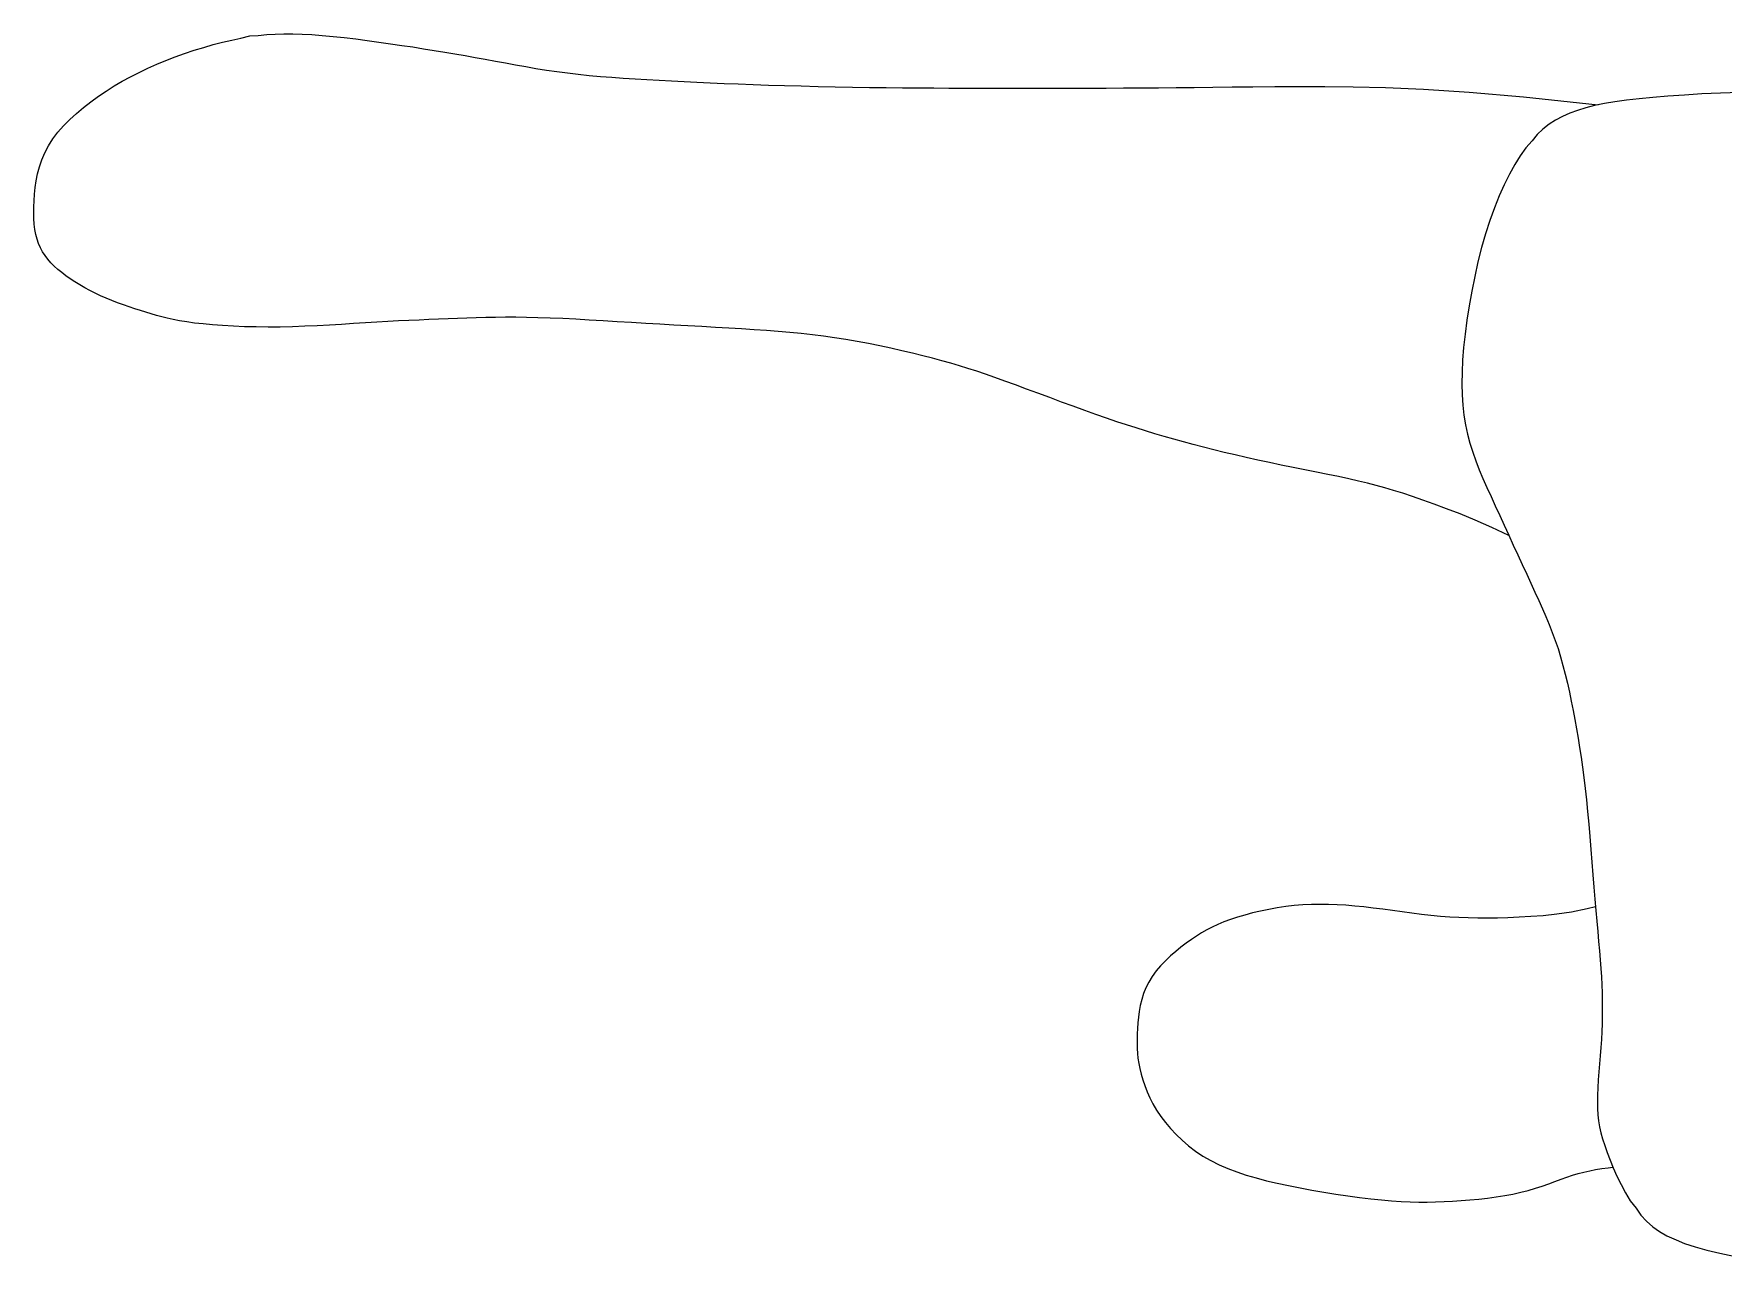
# Model space of a CAD drawing. Header units: millimetres. Extents: x 14385 to 129787, y 107826 to 186798.
# Drawn here: x 37982 to 38531, y 116466 to 116863 of the extents above; entities that cross this region are included whole.
import ezdxf

# ---------------------------------------------------------------- set-up
doc = ezdxf.new("R2010")
doc.units = ezdxf.units.MM
doc.header["$LTSCALE"] = 1000
doc.linetypes.add('HIDDEN2', pattern=[0.1875, 0.125, -0.0625])

msp = doc.modelspace()

# ---------------------------------------------------------------- linework, layer by layer
at = {"color": 59, "linetype": 'HIDDEN2'}
for p, q in [((38034.32, 116857.75), (38037.43, 116858.72)), ((38034.32, 116857.75), (38037.43, 116858.72)), ((38037.43, 116858.72), (38040.52, 116859.6)), ((38037.43, 116858.72), (38040.52, 116859.6)), ((38040.52, 116859.6), (38043.58, 116860.4)), ((38040.52, 116859.6), (38043.58, 116860.4)), ((38043.58, 116860.4), (38046.58, 116861.09)), ((38043.58, 116860.4), (38046.58, 116861.09)), ((38046.58, 116861.09), (38049.51, 116861.69)), ((38046.58, 116861.09), (38049.51, 116861.69)), ((38049.51, 116861.69), (38052.36, 116862.45)), ((38049.51, 116861.69), (38052.36, 116862.45)), ((38052.36, 116862.45), (38055.14, 116862.57)), ((38052.36, 116862.45), (38055.14, 116862.57)), ((38055.14, 116862.57), (38057.9, 116862.85)), ((38055.14, 116862.57), (38057.9, 116862.85)), ((38057.9, 116862.85), (38060.68, 116863.03)), ((38057.9, 116862.85), (38060.68, 116863.03)), ((38060.68, 116863.03), (38063.49, 116863.13)), ((38060.68, 116863.03), (38063.49, 116863.13)), ((38063.49, 116863.13), (38066.4, 116863.12)), ((38063.49, 116863.13), (38066.4, 116863.12)), ((38066.4, 116863.12), (38069.42, 116863.03)), ((38066.4, 116863.12), (38069.42, 116863.03)), ((38069.42, 116863.03), (38072.59, 116862.86)), ((38069.42, 116863.03), (38072.59, 116862.86)), ((38072.59, 116862.86), (38075.95, 116862.6)), ((38072.59, 116862.86), (38075.95, 116862.6)), ((38075.95, 116862.6), (38079.46, 116862.27)), ((38075.95, 116862.6), (38079.46, 116862.27)), ((38079.46, 116862.27), (38083.09, 116861.88)), ((38079.46, 116862.27), (38083.09, 116861.88)), ((38083.09, 116861.88), (38086.8, 116861.44)), ((38083.09, 116861.88), (38086.8, 116861.44)), ((38086.8, 116861.44), (38090.56, 116860.96)), ((38086.8, 116861.44), (38090.56, 116860.96)), ((38090.56, 116860.96), (38094.33, 116860.45)), ((38090.56, 116860.96), (38094.33, 116860.45)), ((38094.33, 116860.45), (38098.08, 116859.91)), ((38094.33, 116860.45), (38098.08, 116859.91)), ((38098.08, 116859.91), (38101.77, 116859.37)), ((38098.08, 116859.91), (38101.77, 116859.37)), ((38101.77, 116859.37), (38105.37, 116858.83)), ((38101.77, 116859.37), (38105.37, 116858.83)), ((38105.37, 116858.83), (38108.89, 116858.28)), ((38105.37, 116858.83), (38108.89, 116858.28)), ((38019.27, 116851.93), (38022.17, 116853.22)), ((38019.27, 116851.93), (38022.17, 116853.22)), ((38022.17, 116853.22), (38025.13, 116854.44)), ((38022.17, 116853.22), (38025.13, 116854.44)), ((38025.13, 116854.44), (38028.15, 116855.61)), ((38025.13, 116854.44), (38028.15, 116855.61)), ((38028.15, 116855.61), (38031.22, 116856.71)), ((38028.15, 116855.61), (38031.22, 116856.71)), ((38031.22, 116856.71), (38034.32, 116857.75)), ((38031.22, 116856.71), (38034.32, 116857.75)), ((38108.89, 116858.28), (38112.34, 116857.73)), ((38108.89, 116858.28), (38112.34, 116857.73)), ((38112.34, 116857.73), (38115.72, 116857.18)), ((38112.34, 116857.73), (38115.72, 116857.18)), ((38115.72, 116857.18), (38119.06, 116856.62)), ((38115.72, 116857.18), (38119.06, 116856.62)), ((38119.06, 116856.62), (38122.37, 116856.05)), ((38119.06, 116856.62), (38122.37, 116856.05)), ((38122.37, 116856.05), (38125.65, 116855.47)), ((38122.37, 116856.05), (38125.65, 116855.47)), ((38125.65, 116855.47), (38128.91, 116854.87)), ((38125.65, 116855.47), (38128.91, 116854.87)), ((38128.91, 116854.87), (38132.18, 116854.27)), ((38128.91, 116854.87), (38132.18, 116854.27)), ((38132.18, 116854.27), (38135.45, 116853.66)), ((38132.18, 116854.27), (38135.45, 116853.66)), ((38135.45, 116853.66), (38138.74, 116853.06)), ((38135.45, 116853.66), (38138.74, 116853.06)), ((38138.74, 116853.06), (38142.05, 116852.46)), ((38138.74, 116853.06), (38142.05, 116852.46)), ((38008.33, 116846.16), (38010.97, 116847.7)), ((38008.33, 116846.16), (38010.97, 116847.7)), ((38010.97, 116847.7), (38013.68, 116849.18)), ((38010.97, 116847.7), (38013.68, 116849.18)), ((38013.68, 116849.18), (38016.45, 116850.59)), ((38013.68, 116849.18), (38016.45, 116850.59)), ((38016.45, 116850.59), (38019.27, 116851.93)), ((38016.45, 116850.59), (38019.27, 116851.93)), ((38142.05, 116852.46), (38145.38, 116851.89)), ((38142.05, 116852.46), (38145.38, 116851.89)), ((38145.38, 116851.89), (38148.75, 116851.34)), ((38145.38, 116851.89), (38148.75, 116851.34)), ((38148.75, 116851.34), (38152.17, 116850.84)), ((38148.75, 116851.34), (38152.17, 116850.84)), ((38152.17, 116850.84), (38155.62, 116850.38)), ((38152.17, 116850.84), (38155.62, 116850.38)), ((38155.62, 116850.38), (38159.13, 116849.97)), ((38155.62, 116850.38), (38159.13, 116849.97)), ((38159.13, 116849.97), (38162.7, 116849.61)), ((38159.13, 116849.97), (38162.7, 116849.61)), ((38162.7, 116849.61), (38166.33, 116849.29)), ((38162.7, 116849.61), (38166.33, 116849.29)), ((38166.33, 116849.29), (38170.01, 116849)), ((38166.33, 116849.29), (38170.01, 116849)), ((38170.01, 116849), (38173.76, 116848.74)), ((38170.01, 116849), (38173.76, 116848.74)), ((38173.76, 116848.74), (38177.57, 116848.5)), ((38173.76, 116848.74), (38177.57, 116848.5)), ((38177.57, 116848.5), (38181.44, 116848.28)), ((38177.57, 116848.5), (38181.44, 116848.28)), ((38181.44, 116848.28), (38185.38, 116848.06)), ((38181.44, 116848.28), (38185.38, 116848.06)), ((38185.38, 116848.06), (38189.39, 116847.84)), ((38185.38, 116848.06), (38189.39, 116847.84)), ((38189.39, 116847.84), (38193.49, 116847.62)), ((38189.39, 116847.84), (38193.49, 116847.62)), ((38193.49, 116847.62), (38197.69, 116847.41)), ((38193.49, 116847.62), (38197.69, 116847.41)), ((38000.74, 116841.05), (38003.21, 116842.83)), ((38000.74, 116841.05), (38003.21, 116842.83)), ((38003.21, 116842.83), (38005.74, 116844.53)), ((38003.21, 116842.83), (38005.74, 116844.53)), ((38005.74, 116844.53), (38008.33, 116846.16)), ((38005.74, 116844.53), (38008.33, 116846.16)), ((38197.69, 116847.41), (38202.02, 116847.2)), ((38197.69, 116847.41), (38202.02, 116847.2)), ((38202.02, 116847.2), (38206.49, 116847)), ((38202.02, 116847.2), (38206.49, 116847)), ((38206.49, 116847), (38211.12, 116846.81)), ((38206.49, 116847), (38211.12, 116846.81)), ((38211.12, 116846.81), (38215.93, 116846.63)), ((38211.12, 116846.81), (38215.93, 116846.63)), ((38215.93, 116846.63), (38220.94, 116846.46)), ((38215.93, 116846.63), (38220.94, 116846.46)), ((38220.94, 116846.46), (38226.16, 116846.3)), ((38220.94, 116846.46), (38226.16, 116846.3)), ((38226.16, 116846.3), (38231.54, 116846.16)), ((38226.16, 116846.3), (38231.54, 116846.16)), ((38231.54, 116846.16), (38237.04, 116846.03)), ((38231.54, 116846.16), (38237.04, 116846.03)), ((38237.04, 116846.03), (38242.61, 116845.91)), ((38237.04, 116846.03), (38242.61, 116845.91)), ((38242.61, 116845.91), (38248.18, 116845.81)), ((38242.61, 116845.91), (38248.18, 116845.81)), ((38248.18, 116845.81), (38253.73, 116845.72)), ((38248.18, 116845.81), (38253.73, 116845.72)), ((38253.73, 116845.72), (38259.18, 116845.65)), ((38253.73, 116845.72), (38259.18, 116845.65)), ((38259.18, 116845.65), (38264.49, 116845.59)), ((38259.18, 116845.65), (38264.49, 116845.59)), ((38264.49, 116845.59), (38269.63, 116845.54)), ((38264.49, 116845.59), (38269.63, 116845.54)), ((38269.63, 116845.54), (38274.61, 116845.51)), ((38269.63, 116845.54), (38274.61, 116845.51)), ((38274.61, 116845.51), (38279.5, 116845.48)), ((38274.61, 116845.51), (38279.5, 116845.48)), ((38279.5, 116845.48), (38284.32, 116845.46)), ((38279.5, 116845.48), (38284.32, 116845.46)), ((38284.32, 116845.46), (38289.12, 116845.45)), ((38284.32, 116845.46), (38289.12, 116845.45)), ((38289.12, 116845.45), (38293.95, 116845.45)), ((38289.12, 116845.45), (38293.95, 116845.45)), ((38293.95, 116845.45), (38298.83, 116845.44)), ((38293.95, 116845.45), (38298.83, 116845.44)), ((38298.83, 116845.44), (38303.83, 116845.44)), ((38298.83, 116845.44), (38303.83, 116845.44)), ((38303.83, 116845.44), (38308.96, 116845.44)), ((38303.83, 116845.44), (38308.96, 116845.44)), ((38308.96, 116845.44), (38314.23, 116845.45)), ((38308.96, 116845.44), (38314.23, 116845.45)), ((38314.23, 116845.45), (38319.61, 116845.45)), ((38314.23, 116845.45), (38319.61, 116845.45)), ((38319.61, 116845.45), (38325.09, 116845.46)), ((38319.61, 116845.45), (38325.09, 116845.46)), ((38325.09, 116845.46), (38330.66, 116845.48)), ((38325.09, 116845.46), (38330.66, 116845.48)), ((38330.66, 116845.48), (38336.28, 116845.51)), ((38330.66, 116845.48), (38336.28, 116845.51)), ((38336.28, 116845.51), (38341.96, 116845.54)), ((38336.28, 116845.51), (38341.96, 116845.54)), ((38341.96, 116845.54), (38347.66, 116845.59)), ((38341.96, 116845.54), (38347.66, 116845.59)), ((38347.66, 116845.59), (38353.4, 116845.65)), ((38347.66, 116845.59), (38353.4, 116845.65)), ((38353.4, 116845.65), (38359.24, 116845.72)), ((38353.4, 116845.65), (38359.24, 116845.72)), ((38359.24, 116845.72), (38365.28, 116845.79)), ((38359.24, 116845.72), (38365.28, 116845.79)), ((38365.28, 116845.79), (38371.61, 116845.85)), ((38365.28, 116845.79), (38371.61, 116845.85)), ((38371.61, 116845.85), (38378.32, 116845.91)), ((38371.61, 116845.85), (38378.32, 116845.91)), ((38378.32, 116845.91), (38385.51, 116845.94)), ((38378.32, 116845.91), (38385.51, 116845.94)), ((38385.51, 116845.94), (38393.26, 116845.96)), ((38385.51, 116845.94), (38393.26, 116845.96)), ((38393.26, 116845.96), (38401.66, 116845.95)), ((38393.26, 116845.96), (38401.66, 116845.95)), ((38401.66, 116845.95), (38410.89, 116845.88)), ((38401.66, 116845.95), (38410.89, 116845.88)), ((38410.89, 116845.88), (38421.42, 116845.65)), ((38410.89, 116845.88), (38421.42, 116845.65)), ((38421.42, 116845.65), (38433.79, 116845.12)), ((38421.42, 116845.65), (38433.79, 116845.12)), ((38433.79, 116845.12), (38448.57, 116844.15)), ((38433.79, 116845.12), (38448.57, 116844.15)), ((38448.57, 116844.15), (38466.28, 116842.61)), ((38448.57, 116844.15), (38466.28, 116842.61)), ((38466.28, 116842.61), (38487.49, 116840.37)), ((38466.28, 116842.61), (38487.49, 116840.37)), ((38503.8, 116842.01), (38499.7, 116841.54)), ((38503.8, 116842.01), (38499.7, 116841.54)), ((38508.28, 116842.44), (38503.8, 116842.01)), ((38508.28, 116842.44), (38503.8, 116842.01)), ((38513.18, 116842.85), (38508.28, 116842.44)), ((38513.18, 116842.85), (38508.28, 116842.44)), ((38518.52, 116843.23), (38513.18, 116842.85)), ((38518.52, 116843.23), (38513.18, 116842.85)), ((38524.24, 116843.57), (38518.52, 116843.23)), ((38524.24, 116843.57), (38518.52, 116843.23)), ((38530.29, 116843.85), (38524.24, 116843.57)), ((38530.29, 116843.85), (38524.24, 116843.57)), ((38536.6, 116844.05), (38530.29, 116843.85)), ((38536.6, 116844.05), (38530.29, 116843.85)), ((37993.88, 116835.27), (37996.05, 116837.26)), ((37993.88, 116835.27), (37996.05, 116837.26)), ((37996.05, 116837.26), (37998.34, 116839.19)), ((37996.05, 116837.26), (37998.34, 116839.19)), ((37998.34, 116839.19), (38000.74, 116841.05)), ((37998.34, 116839.19), (38000.74, 116841.05)), ((38481.26, 116837.31), (38478.9, 116836.26)), ((38481.26, 116837.31), (38478.9, 116836.26)), ((38483.77, 116838.23), (38481.26, 116837.31)), ((38483.77, 116838.23), (38481.26, 116837.31)), ((38486.47, 116839.05), (38483.77, 116838.23)), ((38486.47, 116839.05), (38483.77, 116838.23)), ((38489.37, 116839.78), (38486.47, 116839.05)), ((38489.37, 116839.78), (38486.47, 116839.05)), ((38487.49, 116840.37), (38490.48, 116840.01)), ((38487.49, 116840.37), (38490.48, 116840.01)), ((38492.53, 116840.43), (38489.37, 116839.78)), ((38492.53, 116840.43), (38489.37, 116839.78)), ((38495.96, 116841.01), (38492.53, 116840.43)), ((38495.96, 116841.01), (38492.53, 116840.43)), ((38499.7, 116841.54), (38495.96, 116841.01)), ((38499.7, 116841.54), (38495.96, 116841.01)), ((37988.38, 116828.94), (37990.02, 116831.1)), ((37988.38, 116828.94), (37990.02, 116831.1)), ((37990.02, 116831.1), (37991.87, 116833.21)), ((37990.02, 116831.1), (37991.87, 116833.21)), ((37991.87, 116833.21), (37993.88, 116835.27)), ((37991.87, 116833.21), (37993.88, 116835.27)), ((38472.58, 116832.16), (38470.66, 116830.38)), ((38472.58, 116832.16), (38470.66, 116830.38)), ((38474.59, 116833.72), (38472.58, 116832.16)), ((38474.59, 116833.72), (38472.58, 116832.16)), ((38476.69, 116835.08), (38474.59, 116833.72)), ((38476.69, 116835.08), (38474.59, 116833.72)), ((38478.9, 116836.26), (38476.69, 116835.08)), ((38478.9, 116836.26), (38476.69, 116835.08)), ((37985.77, 116824.48), (37986.95, 116826.73)), ((37985.77, 116824.48), (37986.95, 116826.73)), ((37986.95, 116826.73), (37988.38, 116828.94)), ((37986.95, 116826.73), (37988.38, 116828.94)), ((38466.97, 116826.05), (38465.17, 116823.47)), ((38466.97, 116826.05), (38465.17, 116823.47)), ((38469.06, 116828.35), (38466.97, 116826.05)), ((38469.06, 116828.35), (38466.97, 116826.05)), ((38470.66, 116830.38), (38469.06, 116828.35)), ((38470.66, 116830.38), (38469.06, 116828.35)), ((37984.03, 116819.92), (37984.8, 116822.2)), ((37984.03, 116819.92), (37984.8, 116822.2)), ((37984.8, 116822.2), (37985.77, 116824.48)), ((37984.8, 116822.2), (37985.77, 116824.48)), ((38463.4, 116820.59), (38461.67, 116817.45)), ((38463.4, 116820.59), (38461.67, 116817.45)), ((38465.17, 116823.47), (38463.4, 116820.59)), ((38465.17, 116823.47), (38463.4, 116820.59)), ((37982.67, 116813.16), (37982.99, 116815.38)), ((37982.67, 116813.16), (37982.99, 116815.38)), ((37982.99, 116815.38), (37983.43, 116817.64)), ((37982.99, 116815.38), (37983.43, 116817.64)), ((37983.43, 116817.64), (37984.03, 116819.92)), ((37983.43, 116817.64), (37984.03, 116819.92)), ((38461.67, 116817.45), (38459.99, 116814.06)), ((38461.67, 116817.45), (38459.99, 116814.06)), ((37982.31, 116808.88), (37982.45, 116810.99)), ((37982.31, 116808.88), (37982.45, 116810.99)), ((37982.45, 116810.99), (37982.67, 116813.16)), ((37982.45, 116810.99), (37982.67, 116813.16)), ((38458.36, 116810.41), (38456.81, 116806.53)), ((38458.36, 116810.41), (38456.81, 116806.53)), ((38459.99, 116814.06), (38458.36, 116810.41)), ((38459.99, 116814.06), (38458.36, 116810.41)), ((37982.21, 116804.91), (37982.23, 116806.85)), ((37982.21, 116804.91), (37982.23, 116806.85)), ((37982.26, 116803.04), (37982.21, 116804.91)), ((37982.26, 116803.04), (37982.21, 116804.91)), ((37982.23, 116806.85), (37982.31, 116808.88)), ((37982.23, 116806.85), (37982.31, 116808.88)), ((38456.81, 116806.53), (38455.34, 116802.43)), ((38456.81, 116806.53), (38455.34, 116802.43)), ((37982.38, 116801.26), (37982.26, 116803.04)), ((37982.38, 116801.26), (37982.26, 116803.04)), ((37982.59, 116799.56), (37982.38, 116801.26)), ((37982.59, 116799.56), (37982.38, 116801.26)), ((37982.88, 116797.94), (37982.59, 116799.56)), ((37982.88, 116797.94), (37982.59, 116799.56)), ((38453.95, 116798.13), (38452.66, 116793.63)), ((38453.95, 116798.13), (38452.66, 116793.63)), ((38455.34, 116802.43), (38453.95, 116798.13)), ((38455.34, 116802.43), (38453.95, 116798.13)), ((37983.27, 116796.41), (37982.88, 116797.94)), ((37983.27, 116796.41), (37982.88, 116797.94)), ((37983.76, 116794.95), (37983.27, 116796.41)), ((37983.76, 116794.95), (37983.27, 116796.41)), ((37984.36, 116793.58), (37983.76, 116794.95)), ((37984.36, 116793.58), (37983.76, 116794.95)), ((37985.06, 116792.27), (37984.36, 116793.58)), ((37985.06, 116792.27), (37984.36, 116793.58)), ((38452.66, 116793.63), (38451.47, 116788.99)), ((38452.66, 116793.63), (38451.47, 116788.99)), ((37985.87, 116791.04), (37985.06, 116792.27)), ((37985.87, 116791.04), (37985.06, 116792.27)), ((37986.77, 116789.85), (37985.87, 116791.04)), ((37986.77, 116789.85), (37985.87, 116791.04)), ((37987.77, 116788.72), (37986.77, 116789.85)), ((37987.77, 116788.72), (37986.77, 116789.85)), ((37988.86, 116787.62), (37987.77, 116788.72)), ((37988.86, 116787.62), (37987.77, 116788.72)), ((37990.04, 116786.56), (37988.86, 116787.62)), ((37990.04, 116786.56), (37988.86, 116787.62)), ((38451.47, 116788.99), (38450.4, 116784.26)), ((38451.47, 116788.99), (38450.4, 116784.26)), ((37991.31, 116785.52), (37990.04, 116786.56)), ((37991.31, 116785.52), (37990.04, 116786.56)), ((37992.65, 116784.49), (37991.31, 116785.52)), ((37992.65, 116784.49), (37991.31, 116785.52)), ((37994.08, 116783.48), (37992.65, 116784.49)), ((37994.08, 116783.48), (37992.65, 116784.49)), ((37995.57, 116782.5), (37994.08, 116783.48)), ((37995.57, 116782.5), (37994.08, 116783.48)), ((37997.16, 116781.53), (37995.57, 116782.5)), ((37997.16, 116781.53), (37995.57, 116782.5)), ((38450.4, 116784.26), (38449.43, 116779.49)), ((38450.4, 116784.26), (38449.43, 116779.49)), ((37998.75, 116780.59), (37997.16, 116781.53)), ((37998.75, 116780.59), (37997.16, 116781.53)), ((38000.43, 116779.68), (37998.75, 116780.59)), ((38000.43, 116779.68), (37998.75, 116780.59)), ((38002.16, 116778.81), (38000.43, 116779.68)), ((38002.16, 116778.81), (38000.43, 116779.68)), ((38003.93, 116777.97), (38002.16, 116778.81)), ((38003.93, 116777.97), (38002.16, 116778.81)), ((38005.75, 116777.18), (38003.93, 116777.97)), ((38005.75, 116777.18), (38003.93, 116777.97)), ((38007.59, 116776.42), (38005.75, 116777.18)), ((38007.59, 116776.42), (38005.75, 116777.18)), ((38009.45, 116775.7), (38007.59, 116776.42)), ((38009.45, 116775.7), (38007.59, 116776.42)), ((38449.43, 116779.49), (38448.59, 116774.75)), ((38449.43, 116779.49), (38448.59, 116774.75)), ((38011.32, 116775.02), (38009.45, 116775.7)), ((38011.32, 116775.02), (38009.45, 116775.7)), ((38013.18, 116774.37), (38011.32, 116775.02)), ((38013.18, 116774.37), (38011.32, 116775.02)), ((38015.02, 116773.75), (38013.18, 116774.37)), ((38015.02, 116773.75), (38013.18, 116774.37)), ((38016.83, 116773.16), (38015.02, 116773.75)), ((38016.83, 116773.16), (38015.02, 116773.75)), ((38018.6, 116772.61), (38016.83, 116773.16)), ((38018.6, 116772.61), (38016.83, 116773.16)), ((38020.32, 116772.08), (38018.6, 116772.61)), ((38020.32, 116772.08), (38018.6, 116772.61)), ((38022.03, 116771.57), (38020.32, 116772.08)), ((38022.03, 116771.57), (38020.32, 116772.08)), ((38023.77, 116771.1), (38022.03, 116771.57)), ((38023.77, 116771.1), (38022.03, 116771.57)), ((38025.58, 116770.65), (38023.77, 116771.1)), ((38025.58, 116770.65), (38023.77, 116771.1)), ((38027.51, 116770.22), (38025.58, 116770.65)), ((38027.51, 116770.22), (38025.58, 116770.65)), ((38122.95, 116770.68), (38119.91, 116770.57)), ((38122.95, 116770.68), (38119.91, 116770.57)), ((38126, 116770.78), (38122.95, 116770.68)), ((38126, 116770.78), (38122.95, 116770.68)), ((38129.07, 116770.87), (38126, 116770.78)), ((38129.07, 116770.87), (38126, 116770.78)), ((38132.22, 116770.94), (38129.07, 116770.87)), ((38132.22, 116770.94), (38129.07, 116770.87)), ((38135.45, 116770.98), (38132.22, 116770.94)), ((38135.45, 116770.98), (38132.22, 116770.94)), ((38138.82, 116770.98), (38135.45, 116770.98)), ((38138.82, 116770.98), (38135.45, 116770.98)), ((38142.33, 116770.95), (38138.82, 116770.98)), ((38142.33, 116770.95), (38138.82, 116770.98)), ((38146.04, 116770.86), (38142.33, 116770.95)), ((38146.04, 116770.86), (38142.33, 116770.95)), ((38149.96, 116770.73), (38146.04, 116770.86)), ((38149.96, 116770.73), (38146.04, 116770.86)), ((38154.06, 116770.55), (38149.96, 116770.73)), ((38154.06, 116770.55), (38149.96, 116770.73)), ((38448.59, 116774.75), (38447.86, 116770.08)), ((38448.59, 116774.75), (38447.86, 116770.08)), ((38029.6, 116769.83), (38027.51, 116770.22)), ((38029.6, 116769.83), (38027.51, 116770.22)), ((38031.89, 116769.46), (38029.6, 116769.83)), ((38031.89, 116769.46), (38029.6, 116769.83)), ((38034.42, 116769.12), (38031.89, 116769.46)), ((38034.42, 116769.12), (38031.89, 116769.46)), ((38037.22, 116768.81), (38034.42, 116769.12)), ((38037.22, 116768.81), (38034.42, 116769.12)), ((38040.28, 116768.53), (38037.22, 116768.81)), ((38040.28, 116768.53), (38037.22, 116768.81)), ((38043.57, 116768.29), (38040.28, 116768.53)), ((38043.57, 116768.29), (38040.28, 116768.53)), ((38047.05, 116768.09), (38043.57, 116768.29)), ((38047.05, 116768.09), (38043.57, 116768.29)), ((38050.69, 116767.94), (38047.05, 116768.09)), ((38050.69, 116767.94), (38047.05, 116768.09)), ((38054.46, 116767.84), (38050.69, 116767.94)), ((38054.46, 116767.84), (38050.69, 116767.94)), ((38058.34, 116767.8), (38054.46, 116767.84)), ((38058.34, 116767.8), (38054.46, 116767.84)), ((38062.29, 116767.82), (38058.34, 116767.8)), ((38062.29, 116767.82), (38058.34, 116767.8)), ((38066.28, 116767.9), (38062.29, 116767.82)), ((38066.28, 116767.9), (38062.29, 116767.82)), ((38070.29, 116768.05), (38066.28, 116767.9)), ((38070.29, 116768.05), (38066.28, 116767.9)), ((38074.3, 116768.23), (38070.29, 116768.05)), ((38074.3, 116768.23), (38070.29, 116768.05)), ((38078.29, 116768.45), (38074.3, 116768.23)), ((38078.29, 116768.45), (38074.3, 116768.23)), ((38082.24, 116768.69), (38078.29, 116768.45)), ((38082.24, 116768.69), (38078.29, 116768.45)), ((38086.13, 116768.94), (38082.24, 116768.69)), ((38086.13, 116768.94), (38082.24, 116768.69)), ((38089.94, 116769.18), (38086.13, 116768.94)), ((38089.94, 116769.18), (38086.13, 116768.94)), ((38093.64, 116769.41), (38089.94, 116769.18)), ((38093.64, 116769.41), (38089.94, 116769.18)), ((38097.26, 116769.62), (38093.64, 116769.41)), ((38097.26, 116769.62), (38093.64, 116769.41)), ((38100.71, 116769.8), (38097.26, 116769.62)), ((38100.71, 116769.8), (38097.26, 116769.62)), ((38104.09, 116769.96), (38100.71, 116769.8)), ((38104.09, 116769.96), (38100.71, 116769.8)), ((38107.38, 116770.1), (38104.09, 116769.96)), ((38107.38, 116770.1), (38104.09, 116769.96)), ((38110.6, 116770.23), (38107.38, 116770.1)), ((38110.6, 116770.23), (38107.38, 116770.1)), ((38113.75, 116770.35), (38110.6, 116770.23)), ((38113.75, 116770.35), (38110.6, 116770.23)), ((38116.85, 116770.46), (38113.75, 116770.35)), ((38116.85, 116770.46), (38113.75, 116770.35)), ((38119.91, 116770.57), (38116.85, 116770.46)), ((38119.91, 116770.57), (38116.85, 116770.46)), ((38158.32, 116770.33), (38154.06, 116770.55)), ((38158.32, 116770.33), (38154.06, 116770.55)), ((38162.72, 116770.08), (38158.32, 116770.33)), ((38162.72, 116770.08), (38158.32, 116770.33)), ((38167.21, 116769.82), (38162.72, 116770.08)), ((38167.21, 116769.82), (38162.72, 116770.08)), ((38171.78, 116769.54), (38167.21, 116769.82)), ((38171.78, 116769.54), (38167.21, 116769.82)), ((38176.4, 116769.26), (38171.78, 116769.54)), ((38176.4, 116769.26), (38171.78, 116769.54)), ((38181.03, 116768.98), (38176.4, 116769.26)), ((38181.03, 116768.98), (38176.4, 116769.26)), ((38185.64, 116768.71), (38181.03, 116768.98)), ((38185.64, 116768.71), (38181.03, 116768.98)), ((38190.23, 116768.46), (38185.64, 116768.71)), ((38190.23, 116768.46), (38185.64, 116768.71)), ((38194.77, 116768.21), (38190.23, 116768.46)), ((38194.77, 116768.21), (38190.23, 116768.46)), ((38199.26, 116767.96), (38194.77, 116768.21)), ((38199.26, 116767.96), (38194.77, 116768.21)), ((38203.67, 116767.72), (38199.26, 116767.96)), ((38203.67, 116767.72), (38199.26, 116767.96)), ((38208.02, 116767.47), (38203.67, 116767.72)), ((38208.02, 116767.47), (38203.67, 116767.72)), ((38212.2, 116767.21), (38208.02, 116767.47)), ((38212.2, 116767.21), (38208.02, 116767.47)), ((38216.3, 116766.95), (38212.2, 116767.21)), ((38216.3, 116766.95), (38212.2, 116767.21)), ((38220.26, 116766.67), (38216.3, 116766.95)), ((38220.26, 116766.67), (38216.3, 116766.95)), ((38224.11, 116766.37), (38220.26, 116766.67)), ((38224.11, 116766.37), (38220.26, 116766.67)), ((38227.87, 116766.04), (38224.11, 116766.37)), ((38227.87, 116766.04), (38224.11, 116766.37)), ((38231.56, 116765.68), (38227.87, 116766.04)), ((38231.56, 116765.68), (38227.87, 116766.04)), ((38235.2, 116765.27), (38231.56, 116765.68)), ((38235.2, 116765.27), (38231.56, 116765.68)), ((38238.81, 116764.82), (38235.2, 116765.27)), ((38238.81, 116764.82), (38235.2, 116765.27)), ((38447.27, 116765.53), (38446.8, 116761.17)), ((38447.27, 116765.53), (38446.8, 116761.17)), ((38447.86, 116770.08), (38447.27, 116765.53)), ((38447.86, 116770.08), (38447.27, 116765.53)), ((38242.42, 116764.32), (38238.81, 116764.82)), ((38242.42, 116764.32), (38238.81, 116764.82)), ((38246.05, 116763.76), (38242.42, 116764.32)), ((38246.05, 116763.76), (38242.42, 116764.32)), ((38249.72, 116763.13), (38246.05, 116763.76)), ((38249.72, 116763.13), (38246.05, 116763.76)), ((38253.39, 116762.44), (38249.72, 116763.13)), ((38253.39, 116762.44), (38249.72, 116763.13)), ((38257.06, 116761.7), (38253.39, 116762.44)), ((38257.06, 116761.7), (38253.39, 116762.44)), ((38260.68, 116760.92), (38257.06, 116761.7)), ((38260.68, 116760.92), (38257.06, 116761.7)), ((38264.23, 116760.12), (38260.68, 116760.92)), ((38264.23, 116760.12), (38260.68, 116760.92)), ((38267.69, 116759.31), (38264.23, 116760.12)), ((38267.69, 116759.31), (38264.23, 116760.12)), ((38446.8, 116761.17), (38446.48, 116757.04)), ((38446.8, 116761.17), (38446.48, 116757.04)), ((38271.03, 116758.48), (38267.69, 116759.31)), ((38271.03, 116758.48), (38267.69, 116759.31)), ((38274.21, 116757.66), (38271.03, 116758.48)), ((38274.21, 116757.66), (38271.03, 116758.48)), ((38277.24, 116756.85), (38274.21, 116757.66)), ((38277.24, 116756.85), (38274.21, 116757.66)), ((38280.13, 116756.03), (38277.24, 116756.85)), ((38280.13, 116756.03), (38277.24, 116756.85)), ((38282.96, 116755.2), (38280.13, 116756.03)), ((38282.96, 116755.2), (38280.13, 116756.03)), ((38285.75, 116754.34), (38282.96, 116755.2)), ((38285.75, 116754.34), (38282.96, 116755.2)), ((38288.58, 116753.43), (38285.75, 116754.34)), ((38288.58, 116753.43), (38285.75, 116754.34)), ((38446.48, 116757.04), (38446.29, 116753.11)), ((38446.48, 116757.04), (38446.29, 116753.11)), ((38291.48, 116752.46), (38288.58, 116753.43)), ((38291.48, 116752.46), (38288.58, 116753.43)), ((38294.52, 116751.41), (38291.48, 116752.46)), ((38294.52, 116751.41), (38291.48, 116752.46)), ((38297.73, 116750.26), (38294.52, 116751.41)), ((38297.73, 116750.26), (38294.52, 116751.41)), ((38301.16, 116749.01), (38297.73, 116750.26)), ((38301.16, 116749.01), (38297.73, 116750.26)), ((38304.76, 116747.68), (38301.16, 116749.01)), ((38304.76, 116747.68), (38301.16, 116749.01)), ((38446.29, 116753.11), (38446.25, 116749.39)), ((38446.29, 116753.11), (38446.25, 116749.39)), ((38446.25, 116749.39), (38446.33, 116745.84)), ((38446.25, 116749.39), (38446.33, 116745.84)), ((38308.5, 116746.29), (38304.76, 116747.68)), ((38308.5, 116746.29), (38304.76, 116747.68)), ((38312.32, 116744.87), (38308.5, 116746.29)), ((38312.32, 116744.87), (38308.5, 116746.29)), ((38316.16, 116743.45), (38312.32, 116744.87)), ((38316.16, 116743.45), (38312.32, 116744.87)), ((38319.98, 116742.07), (38316.16, 116743.45)), ((38319.98, 116742.07), (38316.16, 116743.45)), ((38446.33, 116745.84), (38446.56, 116742.45)), ((38446.33, 116745.84), (38446.56, 116742.45)), ((38323.72, 116740.67), (38319.98, 116742.07)), ((38323.72, 116740.67), (38319.98, 116742.07)), ((38327.34, 116739.38), (38323.72, 116740.67)), ((38327.34, 116739.38), (38323.72, 116740.67)), ((38330.8, 116738.17), (38327.34, 116739.38)), ((38330.8, 116738.17), (38327.34, 116739.38)), ((38334.11, 116737.05), (38330.8, 116738.17)), ((38334.11, 116737.05), (38330.8, 116738.17)), ((38446.56, 116742.45), (38446.92, 116739.2)), ((38446.56, 116742.45), (38446.92, 116739.2)), ((38446.92, 116739.2), (38447.43, 116736.07)), ((38446.92, 116739.2), (38447.43, 116736.07)), ((38337.3, 116736), (38334.11, 116737.05)), ((38337.3, 116736), (38334.11, 116737.05)), ((38340.41, 116735.01), (38337.3, 116736)), ((38340.41, 116735.01), (38337.3, 116736)), ((38343.46, 116734.06), (38340.41, 116735.01)), ((38343.46, 116734.06), (38340.41, 116735.01)), ((38346.49, 116733.15), (38343.46, 116734.06)), ((38346.49, 116733.15), (38343.46, 116734.06)), ((38349.53, 116732.27), (38346.49, 116733.15)), ((38349.53, 116732.27), (38346.49, 116733.15)), ((38352.6, 116731.4), (38349.53, 116732.27)), ((38352.6, 116731.4), (38349.53, 116732.27)), ((38447.43, 116736.07), (38448.07, 116733.04)), ((38447.43, 116736.07), (38448.07, 116733.04)), ((38448.07, 116733.04), (38448.84, 116730.11)), ((38448.07, 116733.04), (38448.84, 116730.11)), ((38355.73, 116730.53), (38352.6, 116731.4)), ((38355.73, 116730.53), (38352.6, 116731.4)), ((38358.95, 116729.66), (38355.73, 116730.53)), ((38358.95, 116729.66), (38355.73, 116730.53)), ((38362.23, 116728.79), (38358.95, 116729.66)), ((38362.23, 116728.79), (38358.95, 116729.66)), ((38365.59, 116727.93), (38362.23, 116728.79)), ((38365.59, 116727.93), (38362.23, 116728.79)), ((38369.04, 116727.08), (38365.59, 116727.93)), ((38369.04, 116727.08), (38365.59, 116727.93)), ((38372.56, 116726.24), (38369.04, 116727.08)), ((38372.56, 116726.24), (38369.04, 116727.08)), ((38448.84, 116730.11), (38449.74, 116727.18)), ((38448.84, 116730.11), (38449.74, 116727.18)), ((38449.74, 116727.18), (38450.76, 116724.31)), ((38449.74, 116727.18), (38450.76, 116724.31)), ((38376.18, 116725.4), (38372.56, 116726.24)), ((38376.18, 116725.4), (38372.56, 116726.24)), ((38379.89, 116724.58), (38376.18, 116725.4)), ((38379.89, 116724.58), (38376.18, 116725.4)), ((38383.68, 116723.77), (38379.89, 116724.58)), ((38383.68, 116723.77), (38379.89, 116724.58)), ((38387.54, 116722.97), (38383.68, 116723.77)), ((38387.54, 116722.97), (38383.68, 116723.77)), ((38391.4, 116722.19), (38387.54, 116722.97)), ((38391.4, 116722.19), (38387.54, 116722.97)), ((38395.24, 116721.42), (38391.4, 116722.19)), ((38395.24, 116721.42), (38391.4, 116722.19)), ((38399.01, 116720.67), (38395.24, 116721.42)), ((38399.01, 116720.67), (38395.24, 116721.42)), ((38450.76, 116724.31), (38451.87, 116721.46)), ((38450.76, 116724.31), (38451.87, 116721.46)), ((38451.87, 116721.46), (38453.08, 116718.6)), ((38451.87, 116721.46), (38453.08, 116718.6)), ((38402.67, 116719.93), (38399.01, 116720.67)), ((38402.67, 116719.93), (38399.01, 116720.67)), ((38406.18, 116719.2), (38402.67, 116719.93)), ((38406.18, 116719.2), (38402.67, 116719.93)), ((38409.5, 116718.48), (38406.18, 116719.2)), ((38409.5, 116718.48), (38406.18, 116719.2)), ((38412.61, 116717.78), (38409.5, 116718.48)), ((38412.61, 116717.78), (38409.5, 116718.48)), ((38415.55, 116717.07), (38412.61, 116717.78)), ((38415.55, 116717.07), (38412.61, 116717.78)), ((38418.39, 116716.34), (38415.55, 116717.07)), ((38418.39, 116716.34), (38415.55, 116717.07)), ((38421.21, 116715.55), (38418.39, 116716.34)), ((38421.21, 116715.55), (38418.39, 116716.34)), ((38453.08, 116718.6), (38454.36, 116715.71)), ((38453.08, 116718.6), (38454.36, 116715.71)), ((38424.07, 116714.71), (38421.21, 116715.55)), ((38424.07, 116714.71), (38421.21, 116715.55)), ((38427.02, 116713.78), (38424.07, 116714.71)), ((38427.02, 116713.78), (38424.07, 116714.71)), ((38430.15, 116712.75), (38427.02, 116713.78)), ((38430.15, 116712.75), (38427.02, 116713.78)), ((38433.52, 116711.59), (38430.15, 116712.75)), ((38433.52, 116711.59), (38430.15, 116712.75)), ((38437.2, 116710.29), (38433.52, 116711.59)), ((38437.2, 116710.29), (38433.52, 116711.59)), ((38441.22, 116708.79), (38437.2, 116710.29)), ((38441.22, 116708.79), (38437.2, 116710.29)), ((38454.36, 116715.71), (38455.7, 116712.76)), ((38454.36, 116715.71), (38455.7, 116712.76)), ((38455.7, 116712.76), (38457.1, 116709.73)), ((38455.7, 116712.76), (38457.1, 116709.73)), ((38445.65, 116707.06), (38441.22, 116708.79)), ((38445.65, 116707.06), (38441.22, 116708.79)), ((38450.53, 116705.04), (38445.65, 116707.06)), ((38450.53, 116705.04), (38445.65, 116707.06)), ((38455.92, 116702.68), (38450.53, 116705.04)), ((38455.92, 116702.68), (38450.53, 116705.04)), ((38457.1, 116709.73), (38458.53, 116706.62)), ((38457.1, 116709.73), (38458.53, 116706.62)), ((38458.53, 116706.62), (38459.99, 116703.43)), ((38458.53, 116706.62), (38459.99, 116703.43)), ((38461.54, 116700.07), (38455.92, 116702.68)), ((38461.54, 116700.07), (38455.92, 116702.68)), ((38459.99, 116703.43), (38461.47, 116700.21)), ((38459.99, 116703.43), (38461.47, 116700.21)), ((38461.47, 116700.21), (38462.95, 116696.98)), ((38461.47, 116700.21), (38462.95, 116696.98)), ((38462.95, 116696.98), (38464.42, 116693.76)), ((38462.95, 116696.98), (38464.42, 116693.76)), ((38464.42, 116693.76), (38465.87, 116690.6)), ((38464.42, 116693.76), (38465.87, 116690.6)), ((38465.87, 116690.6), (38467.29, 116687.51)), ((38465.87, 116690.6), (38467.29, 116687.51)), ((38467.29, 116687.51), (38468.65, 116684.54)), ((38467.29, 116687.51), (38468.65, 116684.54)), ((38468.65, 116684.54), (38469.96, 116681.69)), ((38468.65, 116684.54), (38469.96, 116681.69)), ((38469.96, 116681.69), (38471.21, 116678.95)), ((38469.96, 116681.69), (38471.21, 116678.95)), ((38471.21, 116678.95), (38472.4, 116676.29)), ((38471.21, 116678.95), (38472.4, 116676.29)), ((38472.4, 116676.29), (38473.54, 116673.7)), ((38472.4, 116676.29), (38473.54, 116673.7)), ((38473.54, 116673.7), (38474.61, 116671.13)), ((38473.54, 116673.7), (38474.61, 116671.13)), ((38474.61, 116671.13), (38475.62, 116668.56)), ((38474.61, 116671.13), (38475.62, 116668.56)), ((38475.62, 116668.56), (38476.58, 116665.97)), ((38475.62, 116668.56), (38476.58, 116665.97)), ((38476.58, 116665.97), (38477.47, 116663.33)), ((38476.58, 116665.97), (38477.47, 116663.33)), ((38477.47, 116663.33), (38478.31, 116660.61)), ((38477.47, 116663.33), (38478.31, 116660.61)), ((38478.31, 116660.61), (38479.09, 116657.83)), ((38478.31, 116660.61), (38479.09, 116657.83)), ((38479.09, 116657.83), (38479.83, 116654.99)), ((38479.09, 116657.83), (38479.83, 116654.99)), ((38479.83, 116654.99), (38480.52, 116652.1)), ((38479.83, 116654.99), (38480.52, 116652.1)), ((38480.52, 116652.1), (38481.17, 116649.17)), ((38480.52, 116652.1), (38481.17, 116649.17)), ((38481.17, 116649.17), (38481.79, 116646.2)), ((38481.17, 116649.17), (38481.79, 116646.2)), ((38481.79, 116646.2), (38482.37, 116643.23)), ((38481.79, 116646.2), (38482.37, 116643.23)), ((38482.37, 116643.23), (38482.93, 116640.24)), ((38482.37, 116643.23), (38482.93, 116640.24)), ((38482.93, 116640.24), (38483.48, 116637.24)), ((38482.93, 116640.24), (38483.48, 116637.24)), ((38483.48, 116637.24), (38484, 116634.22)), ((38483.48, 116637.24), (38484, 116634.22)), ((38484, 116634.22), (38484.5, 116631.15)), ((38484, 116634.22), (38484.5, 116631.15)), ((38484.5, 116631.15), (38484.98, 116628)), ((38484.5, 116631.15), (38484.98, 116628)), ((38484.98, 116628), (38485.45, 116624.76)), ((38484.98, 116628), (38485.45, 116624.76)), ((38485.45, 116624.76), (38485.89, 116621.4)), ((38485.45, 116624.76), (38485.89, 116621.4)), ((38485.89, 116621.4), (38486.31, 116617.88)), ((38485.89, 116621.4), (38486.31, 116617.88)), ((38486.31, 116617.88), (38486.71, 116614.2)), ((38486.31, 116617.88), (38486.71, 116614.2)), ((38486.71, 116614.2), (38487.1, 116610.33)), ((38486.71, 116614.2), (38487.1, 116610.33)), ((38487.1, 116610.33), (38487.47, 116606.31)), ((38487.1, 116610.33), (38487.47, 116606.31)), ((38487.47, 116606.31), (38487.82, 116602.2)), ((38487.47, 116606.31), (38487.82, 116602.2)), ((38487.82, 116602.2), (38488.16, 116598.03)), ((38487.82, 116602.2), (38488.16, 116598.03)), ((38488.16, 116598.03), (38488.49, 116593.87)), ((38488.16, 116598.03), (38488.49, 116593.87)), ((38488.49, 116593.87), (38488.81, 116589.75)), ((38488.49, 116593.87), (38488.81, 116589.75)), ((38488.81, 116589.75), (38489.13, 116585.73)), ((38488.81, 116589.75), (38489.13, 116585.73)), ((38489.13, 116585.73), (38489.44, 116581.87)), ((38489.13, 116585.73), (38489.44, 116581.87)), ((38383.5, 116578.57), (38380.81, 116578.01)), ((38383.5, 116578.57), (38380.81, 116578.01)), ((38386.24, 116579.05), (38383.5, 116578.57)), ((38386.24, 116579.05), (38383.5, 116578.57)), ((38389.01, 116579.46), (38386.24, 116579.05)), ((38389.01, 116579.46), (38386.24, 116579.05)), ((38391.79, 116579.77), (38389.01, 116579.46)), ((38391.79, 116579.77), (38389.01, 116579.46)), ((38394.56, 116580), (38391.79, 116579.77)), ((38394.56, 116580), (38391.79, 116579.77)), ((38397.33, 116580.13), (38394.56, 116580)), ((38397.33, 116580.13), (38394.56, 116580)), ((38400.1, 116580.18), (38397.33, 116580.13)), ((38400.1, 116580.18), (38397.33, 116580.13)), ((38402.9, 116580.15), (38400.1, 116580.18)), ((38402.9, 116580.15), (38400.1, 116580.18)), ((38405.71, 116580.05), (38402.9, 116580.15)), ((38405.71, 116580.05), (38402.9, 116580.15)), ((38408.57, 116579.88), (38405.71, 116580.05)), ((38408.57, 116579.88), (38405.71, 116580.05)), ((38411.47, 116579.64), (38408.57, 116579.88)), ((38411.47, 116579.64), (38408.57, 116579.88)), ((38414.43, 116579.34), (38411.47, 116579.64)), ((38414.43, 116579.34), (38411.47, 116579.64)), ((38417.46, 116578.99), (38414.43, 116579.34)), ((38417.46, 116578.99), (38414.43, 116579.34)), ((38420.54, 116578.6), (38417.46, 116578.99)), ((38420.54, 116578.6), (38417.46, 116578.99)), ((38423.65, 116578.18), (38420.54, 116578.6)), ((38423.65, 116578.18), (38420.54, 116578.6)), ((38486.95, 116578.71), (38481.82, 116577.69)), ((38486.95, 116578.71), (38481.82, 116577.69)), ((38489.66, 116579.38), (38486.95, 116578.71)), ((38489.66, 116579.38), (38486.95, 116578.71)), ((38489.44, 116581.87), (38489.76, 116578.18)), ((38489.44, 116581.87), (38489.76, 116578.18)), ((38366.97, 116573.69), (38365.12, 116572.83)), ((38366.97, 116573.69), (38365.12, 116572.83)), ((38368.93, 116574.5), (38366.97, 116573.69)), ((38368.93, 116574.5), (38366.97, 116573.69)), ((38371.03, 116575.28), (38368.93, 116574.5)), ((38371.03, 116575.28), (38368.93, 116574.5)), ((38373.29, 116576.02), (38371.03, 116575.28)), ((38373.29, 116576.02), (38371.03, 116575.28)), ((38375.68, 116576.73), (38373.29, 116576.02)), ((38375.68, 116576.73), (38373.29, 116576.02)), ((38378.2, 116577.4), (38375.68, 116576.73)), ((38378.2, 116577.4), (38375.68, 116576.73)), ((38380.81, 116578.01), (38378.2, 116577.4)), ((38380.81, 116578.01), (38378.2, 116577.4)), ((38426.79, 116577.76), (38423.65, 116578.18)), ((38426.79, 116577.76), (38423.65, 116578.18)), ((38429.94, 116577.34), (38426.79, 116577.76)), ((38429.94, 116577.34), (38426.79, 116577.76)), ((38433.07, 116576.95), (38429.94, 116577.34)), ((38433.07, 116576.95), (38429.94, 116577.34)), ((38436.18, 116576.6), (38433.07, 116576.95)), ((38436.18, 116576.6), (38433.07, 116576.95)), ((38439.26, 116576.29), (38436.18, 116576.6)), ((38439.26, 116576.29), (38436.18, 116576.6)), ((38442.28, 116576.06), (38439.26, 116576.29)), ((38442.28, 116576.06), (38439.26, 116576.29)), ((38445.29, 116575.88), (38442.28, 116576.06)), ((38445.29, 116575.88), (38442.28, 116576.06)), ((38448.31, 116575.77), (38445.29, 116575.88)), ((38448.31, 116575.77), (38445.29, 116575.88)), ((38451.38, 116575.71), (38448.31, 116575.77)), ((38451.38, 116575.71), (38448.31, 116575.77)), ((38454.53, 116575.71), (38451.38, 116575.71)), ((38454.53, 116575.71), (38451.38, 116575.71)), ((38457.79, 116575.76), (38454.53, 116575.71)), ((38457.79, 116575.76), (38454.53, 116575.71)), ((38461.21, 116575.86), (38457.79, 116575.76)), ((38461.21, 116575.86), (38457.79, 116575.76)), ((38464.8, 116576), (38461.21, 116575.86)), ((38464.8, 116576), (38461.21, 116575.86)), ((38468.62, 116576.2), (38464.8, 116576)), ((38468.62, 116576.2), (38464.8, 116576)), ((38472.7, 116576.5), (38468.62, 116576.2)), ((38472.7, 116576.5), (38468.62, 116576.2)), ((38477.09, 116576.97), (38472.7, 116576.5)), ((38477.09, 116576.97), (38472.7, 116576.5)), ((38481.82, 116577.69), (38477.09, 116576.97)), ((38481.82, 116577.69), (38477.09, 116576.97)), ((38489.76, 116578.18), (38490.07, 116574.68)), ((38489.76, 116578.18), (38490.07, 116574.68)), ((38490.07, 116574.68), (38490.37, 116571.35)), ((38490.07, 116574.68), (38490.37, 116571.35)), ((38356.66, 116567.59), (38354.96, 116566.29)), ((38356.66, 116567.59), (38354.96, 116566.29)), ((38358.33, 116568.79), (38356.66, 116567.59)), ((38358.33, 116568.79), (38356.66, 116567.59)), ((38359.99, 116569.91), (38358.33, 116568.79)), ((38359.99, 116569.91), (38358.33, 116568.79)), ((38361.65, 116570.95), (38359.99, 116569.91)), ((38361.65, 116570.95), (38359.99, 116569.91)), ((38363.36, 116571.92), (38361.65, 116570.95)), ((38363.36, 116571.92), (38361.65, 116570.95)), ((38365.12, 116572.83), (38363.36, 116571.92)), ((38365.12, 116572.83), (38363.36, 116571.92)), ((38490.37, 116571.35), (38490.65, 116568.16)), ((38490.37, 116571.35), (38490.65, 116568.16)), ((38490.65, 116568.16), (38490.92, 116565.12)), ((38490.65, 116568.16), (38490.92, 116565.12)), ((38351.55, 116563.43), (38349.91, 116561.87)), ((38351.55, 116563.43), (38349.91, 116561.87)), ((38353.25, 116564.9), (38351.55, 116563.43)), ((38353.25, 116564.9), (38351.55, 116563.43)), ((38354.96, 116566.29), (38353.25, 116564.9)), ((38354.96, 116566.29), (38353.25, 116564.9)), ((38490.92, 116565.12), (38491.16, 116562.2)), ((38490.92, 116565.12), (38491.16, 116562.2)), ((38491.16, 116562.2), (38491.37, 116559.39)), ((38491.16, 116562.2), (38491.37, 116559.39)), ((38345.6, 116556.79), (38344.47, 116554.96)), ((38345.6, 116556.79), (38344.47, 116554.96)), ((38346.91, 116558.55), (38345.6, 116556.79)), ((38346.91, 116558.55), (38345.6, 116556.79)), ((38348.35, 116560.24), (38346.91, 116558.55)), ((38348.35, 116560.24), (38346.91, 116558.55)), ((38349.91, 116561.87), (38348.35, 116560.24)), ((38349.91, 116561.87), (38348.35, 116560.24)), ((38491.37, 116559.39), (38491.55, 116556.67)), ((38491.37, 116559.39), (38491.55, 116556.67)), ((38491.55, 116556.67), (38491.68, 116554.03)), ((38491.55, 116556.67), (38491.68, 116554.03)), ((38342.78, 116551.18), (38342.19, 116549.24)), ((38342.78, 116551.18), (38342.19, 116549.24)), ((38343.53, 116553.09), (38342.78, 116551.18)), ((38343.53, 116553.09), (38342.78, 116551.18)), ((38344.47, 116554.96), (38343.53, 116553.09)), ((38344.47, 116554.96), (38343.53, 116553.09)), ((38491.68, 116554.03), (38491.78, 116551.45)), ((38491.68, 116554.03), (38491.78, 116551.45)), ((38491.78, 116551.45), (38491.84, 116548.91)), ((38491.78, 116551.45), (38491.84, 116548.91)), ((38341.73, 116547.31), (38341.39, 116545.39)), ((38341.73, 116547.31), (38341.39, 116545.39)), ((38342.19, 116549.24), (38341.73, 116547.31)), ((38342.19, 116549.24), (38341.73, 116547.31)), ((38491.84, 116548.91), (38491.86, 116546.41)), ((38491.84, 116548.91), (38491.86, 116546.41)), ((38491.86, 116546.41), (38491.84, 116543.91)), ((38491.86, 116546.41), (38491.84, 116543.91)), ((38340.97, 116541.65), (38340.84, 116539.87)), ((38340.97, 116541.65), (38340.84, 116539.87)), ((38341.14, 116543.5), (38340.97, 116541.65)), ((38341.14, 116543.5), (38340.97, 116541.65)), ((38341.39, 116545.39), (38341.14, 116543.5)), ((38341.39, 116545.39), (38341.14, 116543.5)), ((38491.78, 116541.4), (38491.68, 116538.88)), ((38491.78, 116541.4), (38491.68, 116538.88)), ((38491.84, 116543.91), (38491.78, 116541.4)), ((38491.84, 116543.91), (38491.78, 116541.4)), ((38340.69, 116536.53), (38340.68, 116534.92)), ((38340.69, 116536.53), (38340.68, 116534.92)), ((38340.68, 116534.92), (38340.71, 116533.34)), ((38340.68, 116534.92), (38340.71, 116533.34)), ((38340.75, 116538.17), (38340.69, 116536.53)), ((38340.75, 116538.17), (38340.69, 116536.53)), ((38340.84, 116539.87), (38340.75, 116538.17)), ((38340.84, 116539.87), (38340.75, 116538.17)), ((38491.55, 116536.3), (38491.37, 116533.68)), ((38491.55, 116536.3), (38491.37, 116533.68)), ((38491.68, 116538.88), (38491.55, 116536.3)), ((38491.68, 116538.88), (38491.55, 116536.3)), ((38340.71, 116533.34), (38340.81, 116531.76)), ((38340.71, 116533.34), (38340.81, 116531.76)), ((38340.81, 116531.76), (38340.98, 116530.16)), ((38340.81, 116531.76), (38340.98, 116530.16)), ((38340.98, 116530.16), (38341.23, 116528.52)), ((38340.98, 116530.16), (38341.23, 116528.52)), ((38491.17, 116531.02), (38490.96, 116528.36)), ((38491.17, 116531.02), (38490.96, 116528.36)), ((38491.37, 116533.68), (38491.17, 116531.02)), ((38491.37, 116533.68), (38491.17, 116531.02)), ((38341.23, 116528.52), (38341.57, 116526.82)), ((38341.23, 116528.52), (38341.57, 116526.82)), ((38341.57, 116526.82), (38342, 116525.03)), ((38341.57, 116526.82), (38342, 116525.03)), ((38342, 116525.03), (38342.53, 116523.19)), ((38342, 116525.03), (38342.53, 116523.19)), ((38490.76, 116525.73), (38490.57, 116523.14)), ((38490.76, 116525.73), (38490.57, 116523.14)), ((38490.96, 116528.36), (38490.76, 116525.73)), ((38490.96, 116528.36), (38490.76, 116525.73)), ((38342.53, 116523.19), (38343.18, 116521.28)), ((38342.53, 116523.19), (38343.18, 116521.28)), ((38343.18, 116521.28), (38343.95, 116519.32)), ((38343.18, 116521.28), (38343.95, 116519.32)), ((38343.95, 116519.32), (38344.84, 116517.34)), ((38343.95, 116519.32), (38344.84, 116517.34)), ((38490.33, 116518.21), (38490.29, 116515.94)), ((38490.33, 116518.21), (38490.29, 116515.94)), ((38490.43, 116520.62), (38490.33, 116518.21)), ((38490.43, 116520.62), (38490.33, 116518.21)), ((38490.57, 116523.14), (38490.43, 116520.62)), ((38490.57, 116523.14), (38490.43, 116520.62)), ((38344.84, 116517.34), (38345.87, 116515.33)), ((38344.84, 116517.34), (38345.87, 116515.33)), ((38345.87, 116515.33), (38347.05, 116513.31)), ((38345.87, 116515.33), (38347.05, 116513.31)), ((38347.05, 116513.31), (38348.42, 116511.29)), ((38347.05, 116513.31), (38348.42, 116511.29)), ((38490.29, 116515.94), (38490.33, 116513.8)), ((38490.29, 116515.94), (38490.33, 116513.8)), ((38490.33, 116513.8), (38490.45, 116511.78)), ((38490.33, 116513.8), (38490.45, 116511.78)), ((38348.42, 116511.29), (38349.88, 116509.29)), ((38348.42, 116511.29), (38349.88, 116509.29)), ((38349.88, 116509.29), (38351.54, 116507.31)), ((38349.88, 116509.29), (38351.54, 116507.31)), ((38351.54, 116507.31), (38353.35, 116505.38)), ((38351.54, 116507.31), (38353.35, 116505.38)), ((38490.45, 116511.78), (38490.67, 116509.83)), ((38490.45, 116511.78), (38490.67, 116509.83)), ((38490.67, 116509.83), (38490.99, 116507.91)), ((38490.67, 116509.83), (38490.99, 116507.91)), ((38490.99, 116507.91), (38491.43, 116505.96)), ((38490.99, 116507.91), (38491.43, 116505.96)), ((38353.35, 116505.38), (38355.32, 116503.51)), ((38353.35, 116505.38), (38355.32, 116503.51)), ((38355.32, 116503.51), (38357.44, 116501.71)), ((38355.32, 116503.51), (38357.44, 116501.71)), ((38357.44, 116501.71), (38359.7, 116500)), ((38357.44, 116501.71), (38359.7, 116500)), ((38491.43, 116505.96), (38491.97, 116503.95)), ((38491.43, 116505.96), (38491.97, 116503.95)), ((38491.97, 116503.95), (38492.64, 116501.83)), ((38491.97, 116503.95), (38492.64, 116501.83)), ((38492.64, 116501.83), (38493.44, 116499.56)), ((38492.64, 116501.83), (38493.44, 116499.56)), ((38359.7, 116500), (38362.1, 116498.41)), ((38359.7, 116500), (38362.1, 116498.41)), ((38362.1, 116498.41), (38364.65, 116496.93)), ((38362.1, 116498.41), (38364.65, 116496.93)), ((38364.65, 116496.93), (38367.33, 116495.58)), ((38364.65, 116496.93), (38367.33, 116495.58)), ((38493.44, 116499.56), (38494.37, 116497.11)), ((38493.44, 116499.56), (38494.37, 116497.11)), ((38494.37, 116497.11), (38495.44, 116494.52)), ((38494.37, 116497.11), (38495.44, 116494.52)), ((38367.33, 116495.58), (38370.14, 116494.35)), ((38367.33, 116495.58), (38370.14, 116494.35)), ((38370.14, 116494.35), (38373.1, 116493.23)), ((38370.14, 116494.35), (38373.1, 116493.23)), ((38373.1, 116493.23), (38376.19, 116492.21)), ((38373.1, 116493.23), (38376.19, 116492.21)), ((38376.19, 116492.21), (38379.41, 116491.27)), ((38376.19, 116492.21), (38379.41, 116491.27)), ((38379.41, 116491.27), (38382.77, 116490.39)), ((38379.41, 116491.27), (38382.77, 116490.39)), ((38476.49, 116490.11), (38478.45, 116490.83)), ((38476.49, 116490.11), (38478.45, 116490.83)), ((38478.45, 116490.83), (38480.36, 116491.51)), ((38478.45, 116490.83), (38480.36, 116491.51)), ((38480.36, 116491.51), (38482.22, 116492.14)), ((38480.36, 116491.51), (38482.22, 116492.14)), ((38482.22, 116492.14), (38484.06, 116492.7)), ((38482.22, 116492.14), (38484.06, 116492.7)), ((38484.06, 116492.7), (38485.9, 116493.2)), ((38484.06, 116492.7), (38485.9, 116493.2)), ((38485.9, 116493.2), (38487.76, 116493.64)), ((38485.9, 116493.2), (38487.76, 116493.64)), ((38487.76, 116493.64), (38489.67, 116494.02)), ((38487.76, 116493.64), (38489.67, 116494.02)), ((38489.67, 116494.02), (38491.68, 116494.35)), ((38489.67, 116494.02), (38491.68, 116494.35)), ((38491.68, 116494.35), (38493.72, 116494.62)), ((38491.68, 116494.35), (38493.72, 116494.62)), ((38493.72, 116494.62), (38495.33, 116494.79)), ((38493.72, 116494.62), (38495.33, 116494.79)), ((38495.44, 116494.52), (38496.63, 116491.84)), ((38495.44, 116494.52), (38496.63, 116491.84)), ((38496.63, 116491.84), (38497.95, 116489.14)), ((38496.63, 116491.84), (38497.95, 116489.14)), ((38382.77, 116490.39), (38386.27, 116489.61)), ((38382.77, 116490.39), (38386.27, 116489.61)), ((38386.27, 116489.61), (38389.9, 116488.83)), ((38386.27, 116489.61), (38389.9, 116488.83)), ((38389.9, 116488.83), (38393.67, 116488.05)), ((38389.9, 116488.83), (38393.67, 116488.05)), ((38393.67, 116488.05), (38397.52, 116487.34)), ((38393.67, 116488.05), (38397.52, 116487.34)), ((38397.52, 116487.34), (38401.42, 116486.67)), ((38397.52, 116487.34), (38401.42, 116486.67)), ((38401.42, 116486.67), (38405.33, 116486.04)), ((38401.42, 116486.67), (38405.33, 116486.04)), ((38405.33, 116486.04), (38409.19, 116485.47)), ((38405.33, 116486.04), (38409.19, 116485.47)), ((38409.19, 116485.47), (38412.97, 116484.96)), ((38409.19, 116485.47), (38412.97, 116484.96)), ((38457.37, 116485.12), (38460.14, 116485.56)), ((38457.37, 116485.12), (38460.14, 116485.56)), ((38460.14, 116485.56), (38462.82, 116486.06)), ((38460.14, 116485.56), (38462.82, 116486.06)), ((38462.82, 116486.06), (38465.38, 116486.62)), ((38462.82, 116486.06), (38465.38, 116486.62)), ((38465.38, 116486.62), (38467.82, 116487.25)), ((38465.38, 116486.62), (38467.82, 116487.25)), ((38467.82, 116487.25), (38470.14, 116487.93)), ((38467.82, 116487.25), (38470.14, 116487.93)), ((38470.14, 116487.93), (38472.34, 116488.65)), ((38470.14, 116487.93), (38472.34, 116488.65)), ((38472.34, 116488.65), (38474.46, 116489.38)), ((38472.34, 116488.65), (38474.46, 116489.38)), ((38474.46, 116489.38), (38476.49, 116490.11)), ((38474.46, 116489.38), (38476.49, 116490.11)), ((38497.95, 116489.14), (38499.39, 116486.47)), ((38497.95, 116489.14), (38499.39, 116486.47)), ((38499.39, 116486.47), (38500.94, 116483.88)), ((38499.39, 116486.47), (38500.94, 116483.88)), ((38412.97, 116484.96), (38416.62, 116484.52)), ((38412.97, 116484.96), (38416.62, 116484.52)), ((38416.62, 116484.52), (38420.1, 116484.16)), ((38416.62, 116484.52), (38420.1, 116484.16)), ((38420.1, 116484.16), (38423.37, 116483.87)), ((38420.1, 116484.16), (38423.37, 116483.87)), ((38423.37, 116483.87), (38426.46, 116483.66)), ((38423.37, 116483.87), (38426.46, 116483.66)), ((38426.46, 116483.66), (38429.4, 116483.52)), ((38426.46, 116483.66), (38429.4, 116483.52)), ((38429.4, 116483.52), (38432.23, 116483.45)), ((38429.4, 116483.52), (38432.23, 116483.45)), ((38432.23, 116483.45), (38434.99, 116483.44)), ((38432.23, 116483.45), (38434.99, 116483.44)), ((38434.99, 116483.44), (38437.71, 116483.48)), ((38434.99, 116483.44), (38437.71, 116483.48)), ((38437.71, 116483.48), (38440.43, 116483.58)), ((38437.71, 116483.48), (38440.43, 116483.58)), ((38440.43, 116483.58), (38443.18, 116483.72)), ((38440.43, 116483.58), (38443.18, 116483.72)), ((38443.18, 116483.72), (38445.98, 116483.91)), ((38443.18, 116483.72), (38445.98, 116483.91)), ((38445.98, 116483.91), (38448.83, 116484.13)), ((38445.98, 116483.91), (38448.83, 116484.13)), ((38448.83, 116484.13), (38451.7, 116484.41)), ((38448.83, 116484.13), (38451.7, 116484.41)), ((38451.7, 116484.41), (38454.55, 116484.73)), ((38451.7, 116484.41), (38454.55, 116484.73)), ((38454.55, 116484.73), (38457.37, 116485.12)), ((38454.55, 116484.73), (38457.37, 116485.12)), ((38500.94, 116483.88), (38502.86, 116481.44)), ((38500.94, 116483.88), (38502.86, 116481.44)), ((38502.86, 116481.44), (38504.36, 116479.19)), ((38502.86, 116481.44), (38504.36, 116479.19)), ((38504.36, 116479.19), (38506.23, 116477.19)), ((38504.36, 116479.19), (38506.23, 116477.19)), ((38506.23, 116477.19), (38508.24, 116475.41)), ((38506.23, 116477.19), (38508.24, 116475.41)), ((38508.24, 116475.41), (38510.44, 116473.83)), ((38508.24, 116475.41), (38510.44, 116473.83)), ((38510.44, 116473.83), (38512.87, 116472.42)), ((38510.44, 116473.83), (38512.87, 116472.42)), ((38512.87, 116472.42), (38515.86, 116471.15)), ((38512.87, 116472.42), (38515.86, 116471.15)), ((38515.86, 116471.15), (38518.6, 116469.98)), ((38515.86, 116471.15), (38518.6, 116469.98)), ((38518.6, 116469.98), (38521.99, 116468.89)), ((38518.6, 116469.98), (38521.99, 116468.89)), ((38521.99, 116468.89), (38525.79, 116467.86)), ((38521.99, 116468.89), (38525.79, 116467.86)), ((38525.79, 116467.86), (38530.02, 116466.84)), ((38525.79, 116467.86), (38530.02, 116466.84)), ((38530.02, 116466.84), (38534.65, 116465.84)), ((38530.02, 116466.84), (38534.65, 116465.84))]:
    msp.add_line(p, q, dxfattribs=at)

doc.saveas('drawing.dxf')
